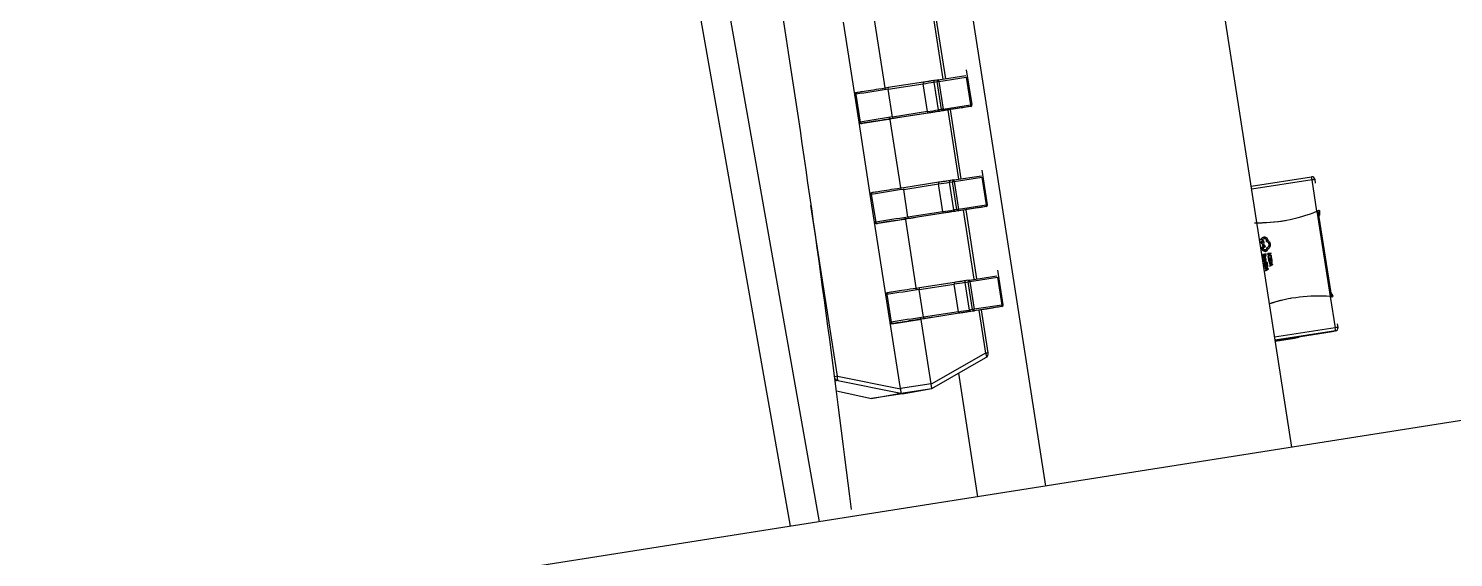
# Model space of a CAD drawing. Header units: millimetres. Extents: x -294 to 2792, y 5 to 1659.
# Drawn here: x 697.596 to 699.423, y 559.537 to 560.216 of the extents above; entities that cross this region are included whole.
import ezdxf

# ---------------------------------------------------------------- set-up
doc = ezdxf.new("R2010")
doc.units = ezdxf.units.MM
doc.layers.get('0').update_dxf_attribs({"lineweight": 18})

msp = doc.modelspace()

# ---------------------------------------------------------------- linework, layer by layer
at = {"color": 7, "linetype": 'Continuous', "lineweight": 25}
for p, q in [((698.2282, 561.5284), (698.5722, 559.5775)), ((698.2651, 561.5349), (698.6092, 559.5833)), ((699.2152, 559.6788), (698.9649, 561.2934)), ((698.649, 561.2444), (698.8994, 559.629)), ((698.6549, 560.1316), (698.6405, 560.2245)), ((698.6944, 560.1377), (698.68, 560.2306)), ((698.7542, 560.2402), (698.768, 560.1513)), ((698.7716, 560.1519), (698.7578, 560.2407)), ((698.7621, 560.1504), (698.7975, 560.1559)), ((698.7627, 560.1484), (698.798, 560.1539)), ((698.798, 560.1539), (698.8035, 560.1183)), ((698.8053, 560.1186), (698.7984, 560.1632)), ((698.6579, 560.1341), (698.6566, 560.1339)), ((698.6977, 560.1383), (698.7426, 560.1453)), ((698.7032, 560.1027), (698.6977, 560.1383)), ((698.7429, 560.1473), (698.698, 560.1404)), ((698.7481, 560.1097), (698.7426, 560.1453)), ((698.7563, 560.1474), (698.7605, 560.1481)), ((698.7563, 560.1474), (698.7618, 560.1118)), ((698.7621, 560.1504), (698.7579, 560.1497)), ((698.766, 560.1125), (698.7605, 560.1481)), ((698.7627, 560.1484), (698.7682, 560.1129)), ((698.6549, 560.1316), (698.6563, 560.1318)), ((698.6604, 560.096), (698.6549, 560.1316)), ((698.6563, 560.1318), (698.6618, 560.0963)), ((698.7682, 560.1129), (698.8035, 560.1183)), ((698.8036, 560.1163), (698.7683, 560.1109)), ((698.8036, 560.1163), (698.7994, 560.1156)), ((698.8036, 560.1163), (698.8036, 560.1163)), ((698.6618, 560.0963), (698.6604, 560.096)), ((698.6748, 560.0031), (698.6604, 560.096)), ((698.6627, 560.0944), (698.6983, 560.0999)), ((698.6983, 560.0999), (698.6997, 560.1001)), ((698.6997, 560.1001), (698.6983, 560.0999)), ((698.7143, 560.0093), (698.6999, 560.1021)), ((698.7481, 560.1097), (698.7032, 560.1027)), ((698.749, 560.1078), (698.7041, 560.1009)), ((698.7597, 560.1094), (698.7148, 560.1025)), ((698.766, 560.1125), (698.7618, 560.1118)), ((698.7683, 560.1109), (698.7641, 560.1102)), ((698.7741, 560.1117), (698.7879, 560.0228)), ((698.7915, 560.0234), (698.7777, 560.1123)), ((698.6627, 560.0944), (698.6641, 560.0946)), ((698.782, 560.0219), (698.8174, 560.0274)), ((698.7826, 560.02), (698.8179, 560.0255)), ((698.8179, 560.0255), (698.8234, 559.9899)), ((698.8252, 559.9902), (698.8183, 560.0347)), ((699.1633, 560.0138), (699.2406, 560.0258)), ((698.6779, 560.0057), (698.6765, 560.0054)), ((698.7177, 560.0098), (698.7625, 560.0168)), ((698.7232, 559.9743), (698.7177, 560.0098)), ((698.7628, 560.0189), (698.7179, 560.0119)), ((698.768, 559.9812), (698.7625, 560.0168)), ((698.7762, 560.019), (698.7804, 560.0196)), ((698.7762, 560.019), (698.7817, 559.9834)), ((698.782, 560.0219), (698.7778, 560.0212)), ((698.7859, 559.9841), (698.7804, 560.0196)), ((698.7826, 560.02), (698.7881, 559.9844)), ((699.2414, 560.0219), (699.1639, 560.0099)), ((699.2476, 559.9817), (699.2414, 560.0219)), ((699.2458, 560.018), (699.2452, 560.0225)), ((698.6328, 559.7701), (698.5988, 559.9891)), ((698.6748, 560.0031), (698.6762, 560.0034)), ((698.6804, 559.9676), (698.6748, 560.0031)), ((698.6762, 560.0034), (698.6818, 559.9678)), ((698.7881, 559.9844), (698.8234, 559.9899)), ((698.8235, 559.9879), (698.7882, 559.9824)), ((698.8235, 559.9879), (698.8193, 559.9872)), ((698.8235, 559.9879), (698.8235, 559.9879)), ((698.6826, 559.9659), (698.7182, 559.9714)), ((698.7182, 559.9714), (698.7196, 559.9716)), ((698.7196, 559.9716), (698.7182, 559.9714)), ((698.7343, 559.8808), (698.7199, 559.9737)), ((698.768, 559.9812), (698.7232, 559.9743)), ((698.7689, 559.9794), (698.7241, 559.9724)), ((698.7796, 559.981), (698.7348, 559.974)), ((698.7859, 559.9841), (698.7817, 559.9834)), ((698.7882, 559.9824), (698.784, 559.9817)), ((698.794, 559.9832), (698.8078, 559.8944)), ((698.8114, 559.8949), (698.7976, 559.9838)), ((699.207, 559.9701), (699.2071, 559.9701)), ((699.2475, 559.9817), (699.2645, 559.8723)), ((699.2488, 559.9823), (699.2494, 559.982)), ((699.2665, 559.8715), (699.2493, 559.9825)), ((699.2514, 559.9823), (699.2509, 559.9827)), ((698.6818, 559.9678), (698.6804, 559.9676)), ((698.6948, 559.8747), (698.6804, 559.9676)), ((698.6826, 559.9659), (698.684, 559.9661)), ((699.1765, 559.9469), (699.1765, 559.947)), ((699.1769, 559.9408), (699.1766, 559.943)), ((699.1769, 559.9351), (699.1768, 559.935)), ((699.1771, 559.9334), (699.1768, 559.935)), ((699.1769, 559.9351), (699.1772, 559.9334)), ((699.1772, 559.9334), (699.1771, 559.9334)), ((699.1775, 559.9391), (699.1772, 559.939)), ((699.1773, 559.939), (699.1772, 559.939)), ((699.1773, 559.939), (699.1776, 559.9391)), ((699.1802, 559.9354), (699.1775, 559.9391)), ((699.1776, 559.9391), (699.1775, 559.9391)), ((699.1776, 559.9391), (699.1803, 559.9354)), ((699.1779, 559.9421), (699.1779, 559.9421)), ((699.1787, 559.9351), (699.1787, 559.9353)), ((699.1789, 559.9338), (699.1787, 559.9351)), ((699.1817, 559.9365), (699.1791, 559.94)), ((699.1795, 559.9486), (699.1794, 559.9486)), ((699.1803, 559.9354), (699.1802, 559.9354)), ((699.1803, 559.9354), (699.1817, 559.9365)), ((699.1828, 559.9428), (699.183, 559.9444)), ((699.1831, 559.9444), (699.1829, 559.9429)), ((699.1832, 559.9347), (699.1832, 559.9349)), ((699.1833, 559.9349), (699.1832, 559.9349)), ((699.1833, 559.9347), (699.1832, 559.9347)), ((699.1833, 559.9349), (699.1833, 559.9347)), ((699.1849, 559.9441), (699.1848, 559.9447)), ((699.1863, 559.943), (699.1849, 559.9441)), ((699.1851, 559.9337), (699.185, 559.9337)), ((699.1782, 559.9183), (699.1781, 559.9183)), ((699.1782, 559.918), (699.1781, 559.9179)), ((699.1785, 559.9242), (699.1782, 559.9264)), ((699.1783, 559.9264), (699.1782, 559.9264)), ((699.1787, 559.9184), (699.1782, 559.9183)), ((699.1782, 559.9183), (699.1782, 559.918)), ((699.1823, 559.927), (699.1783, 559.9264)), ((699.1783, 559.9264), (699.1786, 559.9243)), ((699.179, 559.9243), (699.1785, 559.9242)), ((699.1786, 559.9243), (699.1785, 559.9242)), ((699.1786, 559.9243), (699.1791, 559.9243)), ((699.1786, 559.9181), (699.1787, 559.9184)), ((699.1791, 559.9176), (699.1786, 559.9181)), ((699.1801, 559.9262), (699.1787, 559.926)), ((699.1787, 559.9228), (699.1788, 559.9235)), ((699.1788, 559.9229), (699.1787, 559.9228)), ((699.1793, 559.922), (699.1787, 559.9228)), ((699.1789, 559.931), (699.1788, 559.931)), ((699.1788, 559.926), (699.1802, 559.9262)), ((699.1791, 559.9243), (699.1788, 559.926)), ((699.1788, 559.9235), (699.1794, 559.9239)), ((699.1789, 559.9236), (699.1788, 559.9229)), ((699.1789, 559.9236), (699.1788, 559.9235)), ((699.1788, 559.9229), (699.1794, 559.9221)), ((699.1795, 559.9239), (699.1789, 559.9236)), ((699.179, 559.9215), (699.1789, 559.922)), ((699.179, 559.922), (699.1789, 559.922)), ((699.1791, 559.9243), (699.179, 559.9243)), ((699.179, 559.922), (699.1791, 559.9215)), ((699.1794, 559.922), (699.179, 559.922)), ((699.1808, 559.9217), (699.179, 559.9215)), ((699.1791, 559.9215), (699.179, 559.9215)), ((699.1791, 559.9215), (699.1809, 559.9218)), ((699.1791, 559.92), (699.1792, 559.9208)), ((699.1795, 559.9192), (699.1791, 559.92)), ((699.1792, 559.92), (699.1791, 559.92)), ((699.1797, 559.9175), (699.1791, 559.9176)), ((699.1792, 559.9228), (699.1793, 559.9232)), ((699.1795, 559.9223), (699.1792, 559.9228)), ((699.1793, 559.9208), (699.1792, 559.92)), ((699.1792, 559.9208), (699.1793, 559.9208)), ((699.1792, 559.92), (699.1796, 559.9192)), ((699.1827, 559.9163), (699.1792, 559.9171)), ((699.1793, 559.9171), (699.1792, 559.9171)), ((699.1798, 559.9209), (699.1793, 559.9208)), ((699.1793, 559.9171), (699.1828, 559.9163)), ((699.1801, 559.9222), (699.1795, 559.9223)), ((699.1802, 559.919), (699.1795, 559.9192)), ((699.1796, 559.9192), (699.1795, 559.9192)), ((699.1796, 559.92), (699.1798, 559.9209)), ((699.1796, 559.9192), (699.1802, 559.919)), ((699.1796, 559.9174), (699.1823, 559.919)), ((699.1824, 559.919), (699.1797, 559.9175)), ((699.1799, 559.9233), (699.1801, 559.9228)), ((699.1803, 559.9131), (699.1799, 559.9153)), ((699.18, 559.9153), (699.1799, 559.9153)), ((699.18, 559.9233), (699.1802, 559.9229)), ((699.184, 559.9159), (699.18, 559.9153)), ((699.18, 559.9153), (699.1803, 559.9131)), ((699.1803, 559.9247), (699.1801, 559.9262)), ((699.1802, 559.9262), (699.1801, 559.9262)), ((699.1801, 559.9228), (699.1803, 559.9222)), ((699.1804, 559.9222), (699.1801, 559.9222)), ((699.1802, 559.9262), (699.1804, 559.9247)), ((699.1802, 559.9229), (699.1804, 559.9222)), ((699.1802, 559.919), (699.1807, 559.9192)), ((699.1802, 559.919), (699.1802, 559.919)), ((699.1802, 559.9173), (699.1804, 559.9174)), ((699.1802, 559.9173), (699.1804, 559.9172)), ((699.1808, 559.9248), (699.1803, 559.9247)), ((699.1804, 559.9247), (699.1803, 559.9247)), ((699.1803, 559.9196), (699.1805, 559.9202)), ((699.1804, 559.9197), (699.1803, 559.9196)), ((699.1807, 559.9132), (699.1803, 559.9131)), ((699.1803, 559.9131), (699.1808, 559.9132)), ((699.1804, 559.9247), (699.1809, 559.9248)), ((699.1805, 559.9202), (699.1804, 559.9197)), ((699.1804, 559.9174), (699.1825, 559.9185)), ((699.1827, 559.9168), (699.1804, 559.9172)), ((699.1818, 559.9264), (699.1805, 559.9262)), ((699.1808, 559.9223), (699.1805, 559.9231)), ((699.1805, 559.9202), (699.1807, 559.9209)), ((699.1808, 559.9209), (699.1805, 559.9202)), ((699.1805, 559.9148), (699.1819, 559.9151)), ((699.1818, 559.915), (699.1805, 559.9148)), ((699.1808, 559.9132), (699.1805, 559.9148)), ((699.1806, 559.9263), (699.1819, 559.9265)), ((699.1809, 559.9248), (699.1806, 559.9263)), ((699.1807, 559.9192), (699.1806, 559.9192)), ((699.1807, 559.9209), (699.1812, 559.9211)), ((699.1807, 559.9192), (699.181, 559.9199)), ((699.1808, 559.9132), (699.1807, 559.9132)), ((699.1809, 559.9248), (699.1808, 559.9248)), ((699.1813, 559.9229), (699.1808, 559.9238)), ((699.1809, 559.9218), (699.1808, 559.9217)), ((699.1813, 559.9211), (699.1808, 559.9209)), ((699.1814, 559.9239), (699.1809, 559.9238)), ((699.1809, 559.9238), (699.1814, 559.9229)), ((699.181, 559.9199), (699.1811, 559.9204)), ((699.1811, 559.9204), (699.181, 559.9204)), ((699.1819, 559.9209), (699.1813, 559.9211)), ((699.1814, 559.9206), (699.1813, 559.9206)), ((699.1818, 559.923), (699.1814, 559.9239)), ((699.1818, 559.9201), (699.1816, 559.9205)), ((699.1817, 559.9303), (699.1818, 559.9303)), ((699.1817, 559.9205), (699.1818, 559.9201)), ((699.1817, 559.9193), (699.1818, 559.9201)), ((699.1822, 559.9194), (699.1817, 559.9193)), ((699.1818, 559.9193), (699.1817, 559.9193)), ((699.1819, 559.9265), (699.1818, 559.9264)), ((699.1821, 559.9249), (699.1818, 559.9264)), ((699.1818, 559.9201), (699.1818, 559.9193)), ((699.1818, 559.9201), (699.1818, 559.9201)), ((699.1818, 559.9193), (699.1822, 559.9194)), ((699.1819, 559.9151), (699.1818, 559.915)), ((699.182, 559.9136), (699.1818, 559.915)), ((699.1819, 559.9265), (699.1822, 559.9249)), ((699.1823, 559.9201), (699.1819, 559.9209)), ((699.1819, 559.9151), (699.1821, 559.9136)), ((699.1825, 559.9137), (699.182, 559.9136)), ((699.1821, 559.9136), (699.182, 559.9136)), ((699.1825, 559.925), (699.1821, 559.9249)), ((699.1822, 559.9249), (699.1821, 559.9249)), ((699.1821, 559.9136), (699.1826, 559.9137)), ((699.1822, 559.9249), (699.1826, 559.925)), ((699.1822, 559.9194), (699.1823, 559.9201)), ((699.1822, 559.9194), (699.1822, 559.9194)), ((699.1826, 559.925), (699.1823, 559.927)), ((699.1824, 559.919), (699.1823, 559.919)), ((699.1836, 559.9153), (699.1823, 559.9151)), ((699.1825, 559.9185), (699.1824, 559.919)), ((699.1824, 559.9151), (699.1836, 559.9153)), ((699.1826, 559.9137), (699.1824, 559.9151)), ((699.1826, 559.925), (699.1825, 559.925)), ((699.1826, 559.9137), (699.1825, 559.9137)), ((699.1828, 559.9163), (699.1827, 559.9168)), ((699.1828, 559.9163), (699.1827, 559.9163)), ((699.1838, 559.9138), (699.1836, 559.9153)), ((699.1836, 559.9153), (699.1839, 559.9138)), ((699.1836, 559.9153), (699.1836, 559.9153)), ((699.1843, 559.9138), (699.1838, 559.9138)), ((699.1839, 559.9138), (699.1838, 559.9138)), ((699.1839, 559.9138), (699.1843, 559.9138)), ((699.1843, 559.9138), (699.184, 559.9159)), ((699.1843, 559.9138), (699.1843, 559.9138)), ((699.1849, 559.9253), (699.1846, 559.9274)), ((699.1847, 559.9274), (699.1846, 559.9274)), ((699.1887, 559.928), (699.1847, 559.9274)), ((699.1847, 559.9274), (699.185, 559.9253)), ((699.1854, 559.9253), (699.1849, 559.9253)), ((699.185, 559.9253), (699.1849, 559.9253)), ((699.185, 559.9253), (699.1854, 559.9254)), ((699.1887, 559.9275), (699.1851, 559.9269)), ((699.1851, 559.9232), (699.1855, 559.9247)), ((699.1856, 559.9221), (699.1851, 559.9232)), ((699.1852, 559.9232), (699.1851, 559.9232)), ((699.1852, 559.927), (699.1888, 559.9275)), ((699.1854, 559.9254), (699.1852, 559.927)), ((699.1856, 559.9247), (699.1852, 559.9232)), ((699.1852, 559.9232), (699.1856, 559.9221)), ((699.1854, 559.9254), (699.1854, 559.9253)), ((699.1855, 559.9247), (699.1869, 559.9254)), ((699.1858, 559.9191), (699.1855, 559.9213)), ((699.1856, 559.9213), (699.1855, 559.9213)), ((699.1869, 559.9254), (699.1856, 559.9247)), ((699.1861, 559.9222), (699.1856, 559.9221)), ((699.1856, 559.9221), (699.1861, 559.9222)), ((699.1856, 559.9221), (699.1856, 559.9221)), ((699.1896, 559.9219), (699.1856, 559.9213)), ((699.1856, 559.9213), (699.1859, 559.9191)), ((699.1857, 559.9232), (699.186, 559.9243)), ((699.1861, 559.9222), (699.1857, 559.9232)), ((699.1863, 559.9192), (699.1858, 559.9191)), ((699.1859, 559.9191), (699.1858, 559.9191)), ((699.1859, 559.9191), (699.1864, 559.9192)), ((699.186, 559.9243), (699.1871, 559.9249)), ((699.1861, 559.9173), (699.186, 559.9184)), ((699.1861, 559.9184), (699.186, 559.9184)), ((699.1861, 559.9222), (699.1861, 559.9222)), ((699.1874, 559.9211), (699.1861, 559.9208)), ((699.1861, 559.9209), (699.1875, 559.9211)), ((699.1864, 559.9192), (699.1861, 559.9209)), ((699.1901, 559.919), (699.1861, 559.9184)), ((699.1861, 559.9184), (699.1862, 559.9173)), ((699.1862, 559.9173), (699.1861, 559.9173)), ((699.1864, 559.9192), (699.1863, 559.9192)), ((699.1865, 559.9179), (699.1896, 559.9184)), ((699.1866, 559.9143), (699.1865, 559.9149)), ((699.1866, 559.9149), (699.1865, 559.9149)), ((699.1866, 559.9179), (699.1897, 559.9184)), ((699.1867, 559.9174), (699.1866, 559.9179)), ((699.1866, 559.9149), (699.1867, 559.9143)), ((699.1908, 559.914), (699.1866, 559.9149)), ((699.1878, 559.9141), (699.1866, 559.9143)), ((699.1867, 559.9143), (699.1866, 559.9143)), ((699.1873, 559.9162), (699.1867, 559.9174)), ((699.1867, 559.9143), (699.1878, 559.9141)), ((699.1869, 559.9158), (699.187, 559.9158)), ((699.1882, 559.9246), (699.187, 559.9249)), ((699.1871, 559.9249), (699.1883, 559.9247)), ((699.1872, 559.9113), (699.1909, 559.9134)), ((699.1885, 559.916), (699.1873, 559.9162)), ((699.1876, 559.9196), (699.1874, 559.9211)), ((699.1875, 559.9211), (699.1874, 559.9211)), ((699.1875, 559.9211), (699.1877, 559.9196)), ((699.1881, 559.9197), (699.1876, 559.9196)), ((699.1877, 559.9196), (699.1876, 559.9196)), ((699.1877, 559.9196), (699.1882, 559.9197)), ((699.188, 559.9124), (699.1878, 559.9141)), ((699.1878, 559.9141), (699.1881, 559.9124)), ((699.1878, 559.9141), (699.1878, 559.9141)), ((699.1891, 559.9213), (699.1879, 559.9211)), ((699.188, 559.9211), (699.1892, 559.9213)), ((699.1882, 559.9197), (699.188, 559.9211)), ((699.1882, 559.9197), (699.1881, 559.9197)), ((699.1889, 559.9236), (699.1882, 559.9246)), ((699.1883, 559.9247), (699.1889, 559.9236)), ((699.1901, 559.9137), (699.1883, 559.914)), ((699.1883, 559.914), (699.1885, 559.9127)), ((699.1883, 559.914), (699.19, 559.9137)), ((699.1895, 559.9166), (699.1884, 559.916)), ((699.1896, 559.9166), (699.1885, 559.916)), ((699.1886, 559.9154), (699.1885, 559.9154)), ((699.1885, 559.9127), (699.1901, 559.9135)), ((699.19, 559.9135), (699.1885, 559.9127)), ((699.1888, 559.9275), (699.1887, 559.928)), ((699.1888, 559.9275), (699.1887, 559.9275)), ((699.1888, 559.9226), (699.1889, 559.9236)), ((699.1893, 559.9227), (699.1888, 559.9226)), ((699.1889, 559.9226), (699.1888, 559.9226)), ((699.1889, 559.9236), (699.1889, 559.9226)), ((699.1889, 559.9226), (699.1894, 559.9227)), ((699.1894, 559.9198), (699.1891, 559.9213)), ((699.1892, 559.9213), (699.1891, 559.9213)), ((699.1892, 559.9213), (699.1895, 559.9198)), ((699.1894, 559.9227), (699.1893, 559.9227)), ((699.1894, 559.9227), (699.1894, 559.9237)), ((699.1899, 559.9198), (699.1894, 559.9198)), ((699.1895, 559.9198), (699.1894, 559.9198)), ((699.1895, 559.9198), (699.1899, 559.9199)), ((699.1897, 559.9178), (699.1895, 559.9166)), ((699.1899, 559.9199), (699.1896, 559.9219)), ((699.1896, 559.9184), (699.1897, 559.9178)), ((699.1897, 559.9184), (699.1896, 559.9184)), ((699.1898, 559.9178), (699.1896, 559.9166)), ((699.1897, 559.9184), (699.1898, 559.9178)), ((699.1898, 559.9178), (699.1897, 559.9178)), ((699.1899, 559.9199), (699.1899, 559.9198)), ((699.19, 559.9163), (699.1899, 559.9162)), ((699.19, 559.9163), (699.1902, 559.9179)), ((699.19, 559.9137), (699.1903, 559.9136)), ((699.19, 559.9137), (699.1901, 559.9137)), ((699.1903, 559.9136), (699.19, 559.9135)), ((699.19, 559.9135), (699.1901, 559.9135)), ((699.1902, 559.9179), (699.1901, 559.919)), ((699.1904, 559.9136), (699.1901, 559.9137)), ((699.1901, 559.9135), (699.1904, 559.9136)), ((699.1904, 559.9136), (699.1903, 559.9136)), ((699.1909, 559.9134), (699.1908, 559.914)), ((698.802, 559.8935), (698.8373, 559.8989)), ((698.8025, 559.8915), (698.8378, 559.897)), ((698.8378, 559.897), (698.8434, 559.8614)), ((698.8451, 559.8617), (698.8382, 559.9063)), ((699.1803, 559.9131), (699.1803, 559.9131)), ((699.1805, 559.9112), (699.1804, 559.9124)), ((699.1805, 559.9124), (699.1804, 559.9124)), ((699.1845, 559.913), (699.1805, 559.9124)), ((699.1805, 559.9124), (699.1806, 559.9113)), ((699.1806, 559.9113), (699.1805, 559.9112)), ((699.1809, 559.9119), (699.184, 559.9124)), ((699.181, 559.9083), (699.1809, 559.9089)), ((699.181, 559.9089), (699.1809, 559.9089)), ((699.181, 559.9119), (699.1841, 559.9124)), ((699.1811, 559.9113), (699.181, 559.9119)), ((699.181, 559.9089), (699.1811, 559.9083)), ((699.1853, 559.908), (699.181, 559.9089)), ((699.1822, 559.9081), (699.181, 559.9083)), ((699.1811, 559.9083), (699.181, 559.9083)), ((699.1817, 559.9102), (699.1811, 559.9113)), ((699.1811, 559.9083), (699.1823, 559.9081)), ((699.1814, 559.9098), (699.1814, 559.9098)), ((699.1814, 559.9058), (699.1824, 559.9064)), ((699.1815, 559.9052), (699.1814, 559.9058)), ((699.1815, 559.9058), (699.1814, 559.9058)), ((699.1825, 559.9064), (699.1815, 559.9058)), ((699.1815, 559.9058), (699.1816, 559.9053)), ((699.1816, 559.9053), (699.1815, 559.9052)), ((699.1816, 559.9053), (699.1853, 559.9074)), ((699.1829, 559.91), (699.1817, 559.9102)), ((699.1824, 559.9064), (699.1822, 559.9081)), ((699.1823, 559.9081), (699.1822, 559.9081)), ((699.1823, 559.9081), (699.1825, 559.9064)), ((699.1825, 559.9064), (699.1824, 559.9064)), ((699.1845, 559.9076), (699.1827, 559.908)), ((699.1827, 559.908), (699.1829, 559.9066)), ((699.1827, 559.908), (699.1844, 559.9076)), ((699.1839, 559.9106), (699.1828, 559.9099)), ((699.184, 559.9106), (699.1829, 559.91)), ((699.183, 559.9094), (699.1829, 559.9094)), ((699.1829, 559.9066), (699.1845, 559.9075)), ((699.1844, 559.9075), (699.1829, 559.9067)), ((699.1841, 559.9118), (699.1839, 559.9106)), ((699.184, 559.9124), (699.1841, 559.9118)), ((699.1841, 559.9124), (699.184, 559.9124)), ((699.1842, 559.9118), (699.184, 559.9106)), ((699.1841, 559.9124), (699.1842, 559.9118)), ((699.1842, 559.9118), (699.1841, 559.9118)), ((699.1844, 559.9102), (699.1843, 559.9102)), ((699.1844, 559.9102), (699.1847, 559.9118)), ((699.1844, 559.9076), (699.1847, 559.9076)), ((699.1844, 559.9076), (699.1845, 559.9076)), ((699.1847, 559.9076), (699.1844, 559.9075)), ((699.1844, 559.9075), (699.1845, 559.9075)), ((699.1847, 559.9118), (699.1845, 559.913)), ((699.1845, 559.9075), (699.1848, 559.9076)), ((699.1848, 559.9076), (699.1845, 559.9076)), ((699.1848, 559.9076), (699.1847, 559.9076)), ((699.1853, 559.9074), (699.1853, 559.908)), ((699.187, 559.9118), (699.188, 559.9124)), ((699.1871, 559.9119), (699.187, 559.9118)), ((699.1871, 559.9113), (699.187, 559.9118)), ((699.1881, 559.9124), (699.1871, 559.9119)), ((699.1871, 559.9119), (699.1872, 559.9113)), ((699.1872, 559.9113), (699.1871, 559.9113)), ((699.1881, 559.9124), (699.188, 559.9124)), ((698.6978, 559.8772), (698.6964, 559.8769)), ((698.7376, 559.8814), (698.7824, 559.8884)), ((698.7431, 559.8458), (698.7376, 559.8814)), ((698.7827, 559.8904), (698.7379, 559.8835)), ((698.7879, 559.8528), (698.7824, 559.8884)), ((698.7961, 559.8905), (698.8003, 559.8912)), ((698.7961, 559.8905), (698.8016, 559.8549)), ((698.802, 559.8935), (698.7978, 559.8928)), ((698.8058, 559.8556), (698.8003, 559.8912)), ((698.8025, 559.8915), (698.808, 559.8559)), ((699.2683, 559.8729), (699.2655, 559.8778)), ((698.6948, 559.8747), (698.6962, 559.8749)), ((698.7003, 559.8391), (698.6948, 559.8747)), ((698.6962, 559.8749), (698.7017, 559.8393)), ((698.8434, 559.8614), (698.808, 559.8559)), ((698.8434, 559.8594), (698.8081, 559.8539)), ((698.8434, 559.8594), (698.8392, 559.8587)), ((698.8434, 559.8594), (698.8434, 559.8594)), ((699.2142, 559.8699), (699.2142, 559.8699)), ((699.2646, 559.8723), (699.2708, 559.8322)), ((699.268, 559.8724), (699.2683, 559.8729)), ((698.7026, 559.8374), (698.7381, 559.8429)), ((698.7381, 559.8429), (698.7395, 559.8432)), ((698.7395, 559.8432), (698.7381, 559.8429)), ((698.753, 559.7602), (698.7398, 559.8452)), ((698.7879, 559.8528), (698.7431, 559.8458)), ((698.7888, 559.8509), (698.744, 559.8439)), ((698.7995, 559.8525), (698.7547, 559.8455)), ((698.8058, 559.8556), (698.8016, 559.8549)), ((698.8081, 559.8539), (698.8039, 559.8532)), ((698.814, 559.8548), (698.8225, 559.7995)), ((698.8261, 559.8), (698.8176, 559.8553)), ((698.7017, 559.8393), (698.7003, 559.8391)), ((698.7135, 559.7541), (698.7003, 559.8391)), ((698.7026, 559.8374), (698.704, 559.8377)), ((699.2708, 559.8322), (699.1933, 559.8202)), ((699.2712, 559.8282), (699.1939, 559.8162)), ((699.194, 559.8161), (699.2672, 559.8275)), ((699.2672, 559.8275), (699.2712, 559.8282)), ((699.2746, 559.8327), (699.2739, 559.8372)), ((699.2228, 559.8196), (699.1941, 559.8152)), ((699.1941, 559.8151), (699.2188, 559.8189)), ((699.2188, 559.8189), (699.2228, 559.8196)), ((699.9056, 559.7876), (697.5956, 559.4236)), ((698.8225, 559.7995), (698.753, 559.7599)), ((698.7537, 559.7543), (698.8232, 559.7939)), ((698.8232, 559.7939), (698.8232, 559.7939)), ((698.6328, 559.7701), (698.7135, 559.7537)), ((698.8127, 559.6154), (698.7882, 559.7739)), ((698.6334, 559.7645), (698.6299, 559.7639)), ((698.6316, 559.7511), (698.6765, 559.7415)), ((698.6333, 559.7645), (698.6334, 559.7645)), ((698.6334, 559.7645), (698.7141, 559.7481)), ((698.753, 559.7602), (698.7135, 559.7541)), ((698.7135, 559.7537), (698.7135, 559.7541)), ((698.7135, 559.7537), (698.7141, 559.7481)), ((698.7141, 559.7481), (698.7536, 559.7543)), ((698.716, 559.7476), (698.7536, 559.7543)), ((698.753, 559.7599), (698.753, 559.7602)), ((698.7537, 559.7543), (698.753, 559.7599)), ((698.7536, 559.7543), (698.7537, 559.7543)), ((698.6765, 559.7415), (698.7141, 559.7481)), ((698.716, 559.7476), (698.6765, 559.7415)), ((698.6765, 559.7415), (698.6765, 559.7415)), ((698.7141, 559.7481), (698.7141, 559.7481))]:
    msp.add_line(p, q, dxfattribs=at)
msp.add_lwpolyline([(698.8225, 559.7995), (698.823, 559.7985), (698.8233, 559.7976), (698.8236, 559.7967), (698.8237, 559.7959), (698.8238, 559.7952), (698.8237, 559.7946), (698.8235, 559.7942), (698.8232, 559.7939)], dxfattribs=at)
for centre, radius, start, end in [((679.5521, 557.2775), 19.2391, 6.93103, 10.15515), ((698.6569, 560.1319), 0.002, 98.8392, 188.8423), ((700.438, 548.8669), 11.405, 98.77686, 98.98746), ((698.6583, 560.1321), 0.002, 98.8392, 188.8423), ((698.6997, 560.1391), 0.00216, 143.177, 200.9891), ((698.7446, 560.1461), 0.00216, 143.177, 200.9891), ((698.0451, 564.6557), 4.564, 278.7904, 278.9645), ((698.7582, 560.1477), 0.00199, 98.9937, 189.0006), ((698.7625, 560.1484), 0.00201, 160.615, 188.8251), ((698.7939, 559.9371), 0.2136, 98.8087, 99.0079), ((698.7624, 560.1484), 0.00199, 98.8937, 160.6899), ((698.7616, 560.1488), 0.00109, 35.2782, 162.4332), ((699.047, 558.3128), 1.8575, 98.8064, 98.8518), ((698.7603, 560.1492), 0.0022, 5.5862, 33.6337), ((698.7473, 560.1461), 0.0156, 8.7096, 12.2075), ((698.8694, 559.6963), 0.4271, 98.6367, 98.8745), ((698.7991, 560.1172), 0.00461, 349.7291, 14.9511), ((698.8033, 560.1183), 0.002, 279.0158, 8.8422), ((698.6624, 560.0963), 0.002, 188.7868, 278.7837), ((700.4435, 548.8313), 11.405, 98.77686, 98.98746), ((698.6638, 560.0966), 0.002, 188.7868, 278.7837), ((698.7054, 560.1026), 0.00217, 176.7154, 234.3202), ((698.0506, 564.6201), 4.564, 278.7904, 278.9645), ((698.7503, 560.1096), 0.00217, 176.7154, 234.3202), ((698.7638, 560.1121), 0.00199, 188.6298, 278.6206), ((698.7994, 559.9016), 0.2136, 98.8087, 99.0079), ((698.768, 560.1128), 0.00201, 188.804, 217.0111), ((698.7673, 560.1123), 0.00109, 215.2782, 342.4332), ((698.768, 560.1128), 0.00199, 216.9349, 278.7205), ((699.0526, 558.2772), 1.8575, 98.8064, 98.8518), ((698.7528, 560.1105), 0.0156, 5.4233, 8.9177), ((698.7661, 560.1115), 0.00222, 344.1158, 11.9849), ((699.2412, 560.0219), 0.004, 8.8142, 98.8142), ((699.2187, 560.0194), 0.0228, 6.3043, 16.3671), ((698.6768, 560.0034), 0.002, 98.8392, 188.8423), ((700.4579, 548.7384), 11.405, 98.77686, 98.98746), ((698.6782, 560.0037), 0.002, 98.8392, 188.8423), ((698.7197, 560.0106), 0.00216, 143.177, 200.9891), ((698.7645, 560.0176), 0.00216, 143.177, 200.9891), ((698.065, 564.5272), 4.564, 278.7904, 278.9645), ((698.7782, 560.0193), 0.00199, 98.9937, 189.0006), ((698.7824, 560.0199), 0.00201, 160.615, 188.8251), ((698.8138, 559.8087), 0.2136, 98.8087, 99.0079), ((698.7824, 560.02), 0.00199, 98.8937, 160.6899), ((698.7815, 560.0203), 0.00109, 35.2782, 162.4332), ((699.067, 558.1843), 1.8575, 98.8064, 98.8518), ((698.7802, 560.0207), 0.0022, 5.5862, 33.6337), ((698.7672, 560.0176), 0.0156, 8.7096, 12.2075), ((699.3957, 559.033), 1.0009, 98.6501, 98.869), ((698.8893, 559.5679), 0.4271, 98.6367, 98.8745), ((698.819, 559.9887), 0.00461, 349.7291, 14.9511), ((698.8232, 559.9898), 0.002, 279.0158, 8.8422), ((700.4634, 548.7028), 11.405, 98.77686, 98.98746), ((698.7253, 559.9741), 0.00217, 176.7154, 234.3202), ((698.0705, 564.4917), 4.564, 278.7904, 278.9645), ((698.7702, 559.9811), 0.00217, 176.7154, 234.3202), ((698.7837, 559.9837), 0.00199, 188.6298, 278.6206), ((698.8193, 559.7731), 0.2136, 98.8087, 99.0079), ((698.7879, 559.9844), 0.00201, 188.804, 217.0111), ((698.7872, 559.9838), 0.00109, 215.2782, 342.4332), ((698.7879, 559.9844), 0.00199, 216.9349, 278.7205), ((699.0725, 558.1488), 1.8575, 98.8064, 98.8518), ((698.7727, 559.982), 0.0156, 5.4233, 8.9177), ((698.786, 559.983), 0.00222, 344.1158, 11.9849), ((699.1724, 560.1667), 0.1996, 268.6328, 292.1217), ((699.1723, 560.1666), 0.1996, 268.6586, 279.9999), ((698.6823, 559.9679), 0.002, 188.7868, 278.7837), ((698.6837, 559.9681), 0.002, 188.7868, 278.7837), ((699.1767, 559.9419), 0.00113, 281.382, 8.909), ((698.6967, 559.875), 0.002, 98.8392, 188.8423), ((698.6981, 559.8752), 0.002, 98.8392, 188.8423), ((700.4778, 548.6099), 11.405, 98.77686, 98.98746), ((698.7396, 559.8822), 0.00216, 143.177, 200.9891), ((698.7844, 559.8891), 0.00216, 143.177, 200.9891), ((698.0849, 564.3988), 4.564, 278.7904, 278.9645), ((698.7981, 559.8908), 0.00199, 98.9937, 189.0006), ((698.8023, 559.8915), 0.00201, 160.615, 188.8251), ((698.8338, 559.6802), 0.2136, 98.8087, 99.0079), ((698.8023, 559.8915), 0.00199, 98.8937, 160.6899), ((698.8014, 559.8918), 0.00109, 35.2782, 162.4332), ((699.0869, 558.0559), 1.8575, 98.8064, 98.8518), ((698.8001, 559.8922), 0.0022, 5.5862, 33.6337), ((698.7871, 559.8892), 0.0156, 8.7096, 12.2075), ((698.9093, 559.4394), 0.4271, 98.6367, 98.8745), ((698.8389, 559.8602), 0.00461, 349.7291, 14.9511), ((698.8431, 559.8614), 0.002, 279.0158, 8.8422), ((699.2489, 559.6733), 0.1996, 85.5021, 108.1639), ((699.2488, 559.6733), 0.1996, 100, 108.1385), ((700.4833, 548.5744), 11.405, 98.77686, 98.98746), ((698.7453, 559.8457), 0.00217, 176.7154, 234.3202), ((698.0905, 564.3632), 4.564, 278.7904, 278.9645), ((698.7901, 559.8527), 0.00217, 176.7154, 234.3202), ((698.8036, 559.8552), 0.00199, 188.6298, 278.6206), ((698.8393, 559.6446), 0.2136, 98.8087, 99.0079), ((698.8078, 559.8559), 0.00201, 188.804, 217.0111), ((698.8071, 559.8553), 0.00109, 215.2782, 342.4332), ((698.8078, 559.8559), 0.00199, 216.9349, 278.7205), ((699.0924, 558.0203), 1.8575, 98.8064, 98.8518), ((698.7926, 559.8535), 0.0156, 5.4233, 8.9177), ((698.806, 559.8545), 0.00222, 344.1158, 11.9849), ((698.7023, 559.8394), 0.002, 188.7868, 278.7837), ((698.7036, 559.8396), 0.002, 188.7868, 278.7837), ((699.4251, 558.8432), 1.0009, 98.6501, 98.869), ((699.2483, 559.8277), 0.023, 1.2902, 11.3042), ((699.2706, 559.8321), 0.004, 278.8141, 8.8141), ((699.2222, 559.8236), 0.004, 278.8141, 318.8135), ((699.2194, 559.82), 0.00342, 354.0123, 9.8461), ((698.9441, 559.0203), 0.7886, 98.6026, 98.8676), ((698.8202, 559.7991), 0.00599, 300.2912, 8.8293), ((698.9945, 557.4384), 2.3595, 98.8174, 98.9062), ((698.6346, 559.7703), 0.00599, 210.2235, 257.3416), ((698.6387, 559.7678), 0.00638, 159.5195, 211.5497)]:
    msp.add_arc(centre, radius, start, end, dxfattribs=at)
for points, knots in [([(698.698, 560.1404), (698.6926, 560.1395), (698.6817, 560.1378), (698.6692, 560.1359), (698.6602, 560.1345), (698.6587, 560.1342), (698.658, 560.1341)], [0, 0, 0, 0, 0.01016333, 0.02026504, 0.03042562, 0.04052393, 0.04052393, 0.04052393, 0.04052393]), ([(698.7579, 560.1497), (698.7575, 560.1496), (698.7567, 560.1495), (698.7533, 560.149), (698.7487, 560.1483), (698.7448, 560.1476), (698.7429, 560.1473)], [0, 0, 0, 0, 0.00383497, 0.00762694, 0.01146044, 0.01525008, 0.01525008, 0.01525008, 0.01525008]), ([(698.7994, 560.1156), (698.7984, 560.1155), (698.7963, 560.1151), (698.7872, 560.1137), (698.775, 560.1118), (698.7648, 560.1102), (698.7597, 560.1094)], [0, 0, 0, 0, 0.01008285, 0.02010505, 0.03018555, 0.04020475, 0.04020475, 0.04020475, 0.04020475]), ([(698.7041, 560.1009), (698.6987, 560.1), (698.6879, 560.0983), (698.6753, 560.0964), (698.6663, 560.095), (698.6648, 560.0947), (698.6641, 560.0946)], [0, 0, 0, 0, 0.0100983, 0.02025889, 0.0303606, 0.04052393, 0.04052393, 0.04052393, 0.04052393]), ([(698.7148, 560.1025), (698.7128, 560.1022), (698.7086, 560.1015), (698.7039, 560.1008), (698.7005, 560.1002), (698.6999, 560.1002), (698.6997, 560.1001)], [0, 0, 0, 0, 0.00386572, 0.00768777, 0.01155173, 0.01537115, 0.01537115, 0.01537115, 0.01537115]), ([(698.7641, 560.1102), (698.7637, 560.1101), (698.7628, 560.11), (698.7594, 560.1094), (698.7548, 560.1087), (698.751, 560.1081), (698.749, 560.1078)], [0, 0, 0, 0, 0.00378964, 0.00762313, 0.01141511, 0.01525008, 0.01525008, 0.01525008, 0.01525008]), ([(698.7179, 560.0119), (698.7125, 560.0111), (698.7016, 560.0094), (698.6891, 560.0074), (698.6801, 560.006), (698.6786, 560.0058), (698.6779, 560.0057)], [0, 0, 0, 0, 0.01016333, 0.02026504, 0.03042562, 0.04052393, 0.04052393, 0.04052393, 0.04052393]), ([(698.7778, 560.0212), (698.7775, 560.0212), (698.7767, 560.021), (698.7732, 560.0205), (698.7686, 560.0198), (698.7647, 560.0192), (698.7628, 560.0189)], [0, 0, 0, 0, 0.00383497, 0.00762694, 0.01146044, 0.01525008, 0.01525008, 0.01525008, 0.01525008]), ([(698.8193, 559.9872), (698.8183, 559.987), (698.8162, 559.9867), (698.8071, 559.9853), (698.795, 559.9834), (698.7847, 559.9818), (698.7796, 559.981)], [0, 0, 0, 0, 0.01008285, 0.02010505, 0.03018555, 0.04020475, 0.04020475, 0.04020475, 0.04020475]), ([(698.7241, 559.9724), (698.7187, 559.9715), (698.7078, 559.9699), (698.6953, 559.9679), (698.6862, 559.9665), (698.6848, 559.9663), (698.684, 559.9661)], [0, 0, 0, 0, 0.0100983, 0.02025889, 0.0303606, 0.04052393, 0.04052393, 0.04052393, 0.04052393]), ([(698.7348, 559.974), (698.7327, 559.9737), (698.7286, 559.973), (698.7238, 559.9723), (698.7204, 559.9718), (698.7199, 559.9717), (698.7196, 559.9716)], [0, 0, 0, 0, 0.00386572, 0.00768777, 0.01155173, 0.01537115, 0.01537115, 0.01537115, 0.01537115]), ([(698.784, 559.9817), (698.7836, 559.9816), (698.7828, 559.9815), (698.7794, 559.981), (698.7748, 559.9803), (698.7709, 559.9797), (698.7689, 559.9794)], [0, 0, 0, 0, 0.00378964, 0.00762313, 0.01141511, 0.01525008, 0.01525008, 0.01525008, 0.01525008]), ([(699.2502, 559.9828), (699.2499, 559.9827), (699.2492, 559.9824), (699.2483, 559.982), (699.2477, 559.9818), (699.2476, 559.9817)], [0, 0, 0, 0, 0.001245259, 0.002492796, 0.002831263, 0.002831263, 0.002831263, 0.002831263]), ([(699.2502, 559.9767), (699.2502, 559.9767), (699.2511, 559.975), (699.2513, 559.9787), (699.2514, 559.9823)], [0, 0, 0, 0, 0.000035959, 0.009222127, 0.009222127, 0.009222127, 0.009222127]), ([(699.1754, 559.9445), (699.1755, 559.9449), (699.1757, 559.9458), (699.1762, 559.9466), (699.1765, 559.9469)], [0, 0, 0, 0, 0.001377371, 0.002753451, 0.002753451, 0.002753451, 0.002753451]), ([(699.1765, 559.947), (699.1763, 559.9466), (699.1758, 559.9458), (699.1756, 559.9449), (699.1755, 559.9445)], [0, 0, 0, 0, 0.00137608, 0.002753451, 0.002753451, 0.002753451, 0.002753451]), ([(699.1779, 559.9421), (699.1779, 559.9422), (699.1778, 559.9425), (699.1775, 559.9428), (699.1771, 559.943), (699.1767, 559.943), (699.1764, 559.943), (699.1762, 559.9429), (699.1761, 559.9428), (699.1759, 559.9427), (699.1758, 559.9425), (699.1757, 559.9422), (699.1757, 559.9419), (699.1757, 559.9417)], [0, 0, 0, 0, 0.000467566, 0.000878758, 0.001290412, 0.001759201, 0.001993615, 0.002204545, 0.002402423, 0.002599761, 0.002809171, 0.003041305, 0.003601809, 0.003601809, 0.003601809, 0.003601809]), ([(699.1766, 559.943), (699.1767, 559.943), (699.177, 559.943), (699.1774, 559.9428), (699.1777, 559.9425), (699.1778, 559.9422), (699.1779, 559.9421)], [0, 0, 0, 0, 0.000476885, 0.000891897, 0.0013066, 0.001782677, 0.001782677, 0.001782677, 0.001782677]), ([(699.1768, 559.935), (699.1769, 559.9352), (699.1769, 559.9354), (699.177, 559.9357), (699.1773, 559.9359), (699.1775, 559.936), (699.1776, 559.936)], [0, 0, 0, 0, 0.000351836, 0.000667992, 0.000984584, 0.001337597, 0.001337597, 0.001337597, 0.001337597]), ([(699.1777, 559.936), (699.1776, 559.936), (699.1774, 559.9359), (699.1771, 559.9357), (699.177, 559.9354), (699.1769, 559.9352), (699.1769, 559.9351)], [0, 0, 0, 0, 0.000353012, 0.000669605, 0.000985761, 0.001337597, 0.001337597, 0.001337597, 0.001337597]), ([(699.1788, 559.931), (699.1784, 559.9313), (699.1776, 559.9319), (699.1773, 559.9329), (699.1771, 559.9334)], [0, 0, 0, 0, 0.001527082, 0.003038617, 0.003038617, 0.003038617, 0.003038617]), ([(699.1772, 559.9334), (699.1774, 559.9329), (699.1777, 559.9319), (699.1785, 559.9313), (699.1789, 559.931)], [0, 0, 0, 0, 0.001511535, 0.003038617, 0.003038617, 0.003038617, 0.003038617]), ([(699.1774, 559.9447), (699.1776, 559.945), (699.1778, 559.9455), (699.1783, 559.9462), (699.179, 559.9466), (699.1795, 559.9468), (699.1798, 559.9469)], [0, 0, 0, 0, 0.000886742, 0.001701603, 0.002509345, 0.003376328, 0.003376328, 0.003376328, 0.003376328]), ([(699.1797, 559.9423), (699.1797, 559.9426), (699.1795, 559.9432), (699.179, 559.9439), (699.1783, 559.9445), (699.1777, 559.9446), (699.1774, 559.9447)], [0, 0, 0, 0, 0.000925453, 0.001774853, 0.002628606, 0.003565999, 0.003565999, 0.003565999, 0.003565999]), ([(699.1787, 559.9353), (699.1787, 559.9354), (699.1786, 559.9356), (699.1784, 559.9359), (699.178, 559.936), (699.1778, 559.936), (699.1777, 559.936)], [0, 0, 0, 0, 0.000369707, 0.000697629, 0.001025552, 0.001395259, 0.001395259, 0.001395259, 0.001395259]), ([(699.1815, 559.9321), (699.1811, 559.9321), (699.1806, 559.9321), (699.1798, 559.9324), (699.1792, 559.933), (699.179, 559.9335), (699.1789, 559.9338)], [0, 0, 0, 0, 0.00092914, 0.001730669, 0.002529446, 0.003451449, 0.003451449, 0.003451449, 0.003451449]), ([(699.1791, 559.94), (699.1793, 559.9404), (699.1798, 559.9411), (699.1798, 559.9419), (699.1797, 559.9423)], [0, 0, 0, 0, 0.00123557, 0.002484391, 0.002484391, 0.002484391, 0.002484391]), ([(699.1829, 559.9478), (699.1824, 559.9481), (699.1813, 559.9487), (699.1801, 559.9487), (699.1795, 559.9486)], [0, 0, 0, 0, 0.001849139, 0.003705739, 0.003705739, 0.003705739, 0.003705739]), ([(699.183, 559.9444), (699.1829, 559.9448), (699.1827, 559.9454), (699.1823, 559.946), (699.1819, 559.9464), (699.1815, 559.9466), (699.1807, 559.9469), (699.1801, 559.9469), (699.1797, 559.9468)], [0, 0, 0, 0, 0.00123984, 0.001783685, 0.002302853, 0.00282202, 0.003365865, 0.004605705, 0.004605705, 0.004605705, 0.004605705]), ([(699.1798, 559.9469), (699.1802, 559.9469), (699.1808, 559.9469), (699.1815, 559.9467), (699.182, 559.9464), (699.1824, 559.946), (699.1828, 559.9454), (699.183, 559.9448), (699.1831, 559.9444)], [0, 0, 0, 0, 0.001238087, 0.001781661, 0.002300771, 0.002819881, 0.003363455, 0.004601542, 0.004601542, 0.004601542, 0.004601542]), ([(699.1814, 559.9321), (699.1817, 559.9322), (699.1821, 559.9323), (699.1826, 559.9326), (699.1829, 559.9329), (699.1831, 559.9333), (699.1833, 559.9339), (699.1833, 559.9343), (699.1832, 559.9347)], [0, 0, 0, 0, 0.000969083, 0.001393585, 0.001798594, 0.002203602, 0.002628104, 0.003597187, 0.003597187, 0.003597187, 0.003597187]), ([(699.1833, 559.9347), (699.1833, 559.9343), (699.1834, 559.9339), (699.1832, 559.9333), (699.183, 559.933), (699.1827, 559.9327), (699.1822, 559.9323), (699.1818, 559.9322), (699.1815, 559.9321)], [0, 0, 0, 0, 0.000969083, 0.001393585, 0.001798594, 0.002203602, 0.002628104, 0.003597187, 0.003597187, 0.003597187, 0.003597187]), ([(699.1818, 559.9303), (699.1822, 559.9305), (699.183, 559.9307), (699.184, 559.9314), (699.1847, 559.9325), (699.1849, 559.9333), (699.1851, 559.9337)], [0, 0, 0, 0, 0.001329017, 0.002543813, 0.003766687, 0.005117747, 0.005117747, 0.005117747, 0.005117747]), ([(699.1862, 559.9394), (699.186, 559.9399), (699.1858, 559.9407), (699.1851, 559.9417), (699.1841, 559.9425), (699.1833, 559.9427), (699.1828, 559.9428)], [0, 0, 0, 0, 0.001344199, 0.00256816, 0.003790879, 0.005131682, 0.005131682, 0.005131682, 0.005131682]), ([(699.1848, 559.9447), (699.1846, 559.9453), (699.1843, 559.9465), (699.1834, 559.9474), (699.1829, 559.9478)], [0, 0, 0, 0, 0.001867388, 0.003747308, 0.003747308, 0.003747308, 0.003747308]), ([(699.1829, 559.9429), (699.1833, 559.9427), (699.1842, 559.9425), (699.1852, 559.9417), (699.1859, 559.9407), (699.1861, 559.9399), (699.1862, 559.9395)], [0, 0, 0, 0, 0.001340803, 0.002563522, 0.003787483, 0.005131682, 0.005131682, 0.005131682, 0.005131682]), ([(699.1832, 559.9349), (699.1837, 559.9351), (699.1846, 559.9355), (699.1857, 559.9365), (699.1862, 559.9379), (699.1862, 559.9389), (699.1862, 559.9394)], [0, 0, 0, 0, 0.001609035, 0.00301827, 0.004427395, 0.006036139, 0.006036139, 0.006036139, 0.006036139]), ([(699.1862, 559.9395), (699.1863, 559.9389), (699.1863, 559.9379), (699.1858, 559.9365), (699.1847, 559.9355), (699.1838, 559.9351), (699.1833, 559.9349)], [0, 0, 0, 0, 0.001608744, 0.003017869, 0.004427104, 0.006036139, 0.006036139, 0.006036139, 0.006036139]), ([(699.1851, 559.9337), (699.1854, 559.934), (699.1862, 559.9345), (699.1868, 559.9353), (699.1871, 559.9356)], [0, 0, 0, 0, 0.001375564, 0.002804334, 0.002804334, 0.002804334, 0.002804334]), ([(699.188, 559.9398), (699.1878, 559.9403), (699.1875, 559.9416), (699.1867, 559.9425), (699.1863, 559.943)], [0, 0, 0, 0, 0.001856324, 0.003737155, 0.003737155, 0.003737155, 0.003737155]), ([(699.1871, 559.9356), (699.1874, 559.9363), (699.188, 559.9376), (699.188, 559.939), (699.188, 559.9398)], [0, 0, 0, 0, 0.002197055, 0.004347537, 0.004347537, 0.004347537, 0.004347537]), ([(699.1782, 559.918), (699.1783, 559.9178), (699.1783, 559.9176), (699.1786, 559.9174), (699.1789, 559.9172), (699.1792, 559.9171), (699.1793, 559.9171)], [0, 0, 0, 0, 0.000328605, 0.000664989, 0.001038378, 0.001470556, 0.001470556, 0.001470556, 0.001470556]), ([(699.1793, 559.9232), (699.1793, 559.9232), (699.1793, 559.9233), (699.1794, 559.9233), (699.1795, 559.9234), (699.1796, 559.9234)], [0, 0, 0, 0, 0.0000696498, 0.0001540663, 0.0003764996, 0.0003764996, 0.0003764996, 0.0003764996]), ([(699.1805, 559.9231), (699.1805, 559.9232), (699.1804, 559.9235), (699.1801, 559.9237), (699.1798, 559.9239), (699.1796, 559.9239), (699.1795, 559.9239)], [0, 0, 0, 0, 0.000414826, 0.000772674, 0.001113205, 0.001481714, 0.001481714, 0.001481714, 0.001481714]), ([(699.1795, 559.9234), (699.1796, 559.9234), (699.1797, 559.9234), (699.1798, 559.9233), (699.1799, 559.9233), (699.1799, 559.9233)], [0, 0, 0, 0, 0.0002382994, 0.0003271768, 0.0003991185, 0.0003991185, 0.0003991185, 0.0003991185]), ([(699.1796, 559.9234), (699.1797, 559.9234), (699.1798, 559.9234), (699.1799, 559.9234), (699.1799, 559.9233), (699.18, 559.9233)], [0, 0, 0, 0, 0.0002384004, 0.0003272471, 0.0003990949, 0.0003990949, 0.0003990949, 0.0003990949]), ([(699.1801, 559.9195), (699.1801, 559.9195), (699.1799, 559.9195), (699.1798, 559.9196), (699.1797, 559.9198), (699.1797, 559.9199), (699.1796, 559.92)], [0, 0, 0, 0, 0.0001767731, 0.000351408, 0.0005457739, 0.0007761887, 0.0007761887, 0.0007761887, 0.0007761887]), ([(699.1804, 559.9197), (699.1803, 559.9196), (699.1803, 559.9196), (699.1803, 559.9195), (699.1802, 559.9195), (699.1801, 559.9195), (699.1801, 559.9195)], [0, 0, 0, 0, 0.0000824939, 0.0001601184, 0.0002377426, 0.000320236, 0.000320236, 0.000320236, 0.000320236]), ([(699.1807, 559.9222), (699.1808, 559.9223), (699.181, 559.9223), (699.1812, 559.9225), (699.1813, 559.9227), (699.1813, 559.9228), (699.1813, 559.9229)], [0, 0, 0, 0, 0.000290788, 0.000537087, 0.000769769, 0.001024698, 0.001024698, 0.001024698, 0.001024698]), ([(699.1814, 559.9229), (699.1814, 559.9229), (699.1814, 559.9227), (699.1813, 559.9225), (699.1811, 559.9223), (699.1809, 559.9223), (699.1808, 559.9223)], [0, 0, 0, 0, 0.000254914, 0.00048759, 0.000733894, 0.001024691, 0.001024691, 0.001024691, 0.001024691]), ([(699.1809, 559.9218), (699.181, 559.9218), (699.1813, 559.9219), (699.1815, 559.922), (699.1816, 559.9222), (699.1817, 559.9223), (699.1818, 559.9226), (699.1818, 559.9228), (699.1818, 559.923)], [0, 0, 0, 0, 0.000469375, 0.000674338, 0.000868512, 0.001060665, 0.001259829, 0.001708788, 0.001708788, 0.001708788, 0.001708788]), ([(699.1811, 559.9204), (699.1811, 559.9205), (699.1812, 559.9205), (699.1813, 559.9206), (699.1813, 559.9206), (699.1814, 559.9206)], [0, 0, 0, 0, 0.0000731026, 0.0001458089, 0.0003044311, 0.0003044311, 0.0003044311, 0.0003044311]), ([(699.1816, 559.9205), (699.1816, 559.9205), (699.1815, 559.9205), (699.1815, 559.9206), (699.1814, 559.9206), (699.1813, 559.9206), (699.1813, 559.9206)], [0, 0, 0, 0, 0.0000897216, 0.000172566, 0.0002537789, 0.0003389087, 0.0003389087, 0.0003389087, 0.0003389087]), ([(699.1814, 559.9206), (699.1814, 559.9206), (699.1815, 559.9206), (699.1815, 559.9206), (699.1816, 559.9205), (699.1817, 559.9205), (699.1817, 559.9205)], [0, 0, 0, 0, 0.0000851297, 0.0001663427, 0.000249187, 0.0003389087, 0.0003389087, 0.0003389087, 0.0003389087]), ([(699.1869, 559.9158), (699.1868, 559.916), (699.1864, 559.9164), (699.1862, 559.917), (699.1861, 559.9173)], [0, 0, 0, 0, 0.000835651, 0.00173324, 0.00173324, 0.00173324, 0.00173324]), ([(699.1862, 559.9173), (699.1863, 559.917), (699.1864, 559.9164), (699.1868, 559.916), (699.187, 559.9158)], [0, 0, 0, 0, 0.000897589, 0.00173324, 0.00173324, 0.00173324, 0.00173324]), ([(699.1886, 559.9251), (699.1883, 559.9252), (699.1878, 559.9255), (699.1872, 559.9254), (699.1869, 559.9254)], [0, 0, 0, 0, 0.000837842, 0.001743592, 0.001743592, 0.001743592, 0.001743592]), ([(699.1885, 559.9154), (699.1882, 559.9154), (699.1877, 559.9154), (699.1872, 559.9157), (699.1869, 559.9158)], [0, 0, 0, 0, 0.000874883, 0.001698929, 0.001698929, 0.001698929, 0.001698929]), ([(699.187, 559.9158), (699.1873, 559.9157), (699.1878, 559.9154), (699.1883, 559.9154), (699.1886, 559.9154)], [0, 0, 0, 0, 0.000824047, 0.001698929, 0.001698929, 0.001698929, 0.001698929]), ([(699.1894, 559.9237), (699.1893, 559.924), (699.1892, 559.9245), (699.1888, 559.9249), (699.1886, 559.9251)], [0, 0, 0, 0, 0.000850431, 0.001669067, 0.001669067, 0.001669067, 0.001669067]), ([(699.1886, 559.9154), (699.1889, 559.9155), (699.1894, 559.9157), (699.1898, 559.9161), (699.19, 559.9163)], [0, 0, 0, 0, 0.00083769, 0.001633994, 0.001633994, 0.001633994, 0.001633994]), ([(699.1814, 559.9098), (699.1812, 559.91), (699.1808, 559.9104), (699.1806, 559.911), (699.1805, 559.9112)], [0, 0, 0, 0, 0.000835651, 0.00173324, 0.00173324, 0.00173324, 0.00173324]), ([(699.1806, 559.9113), (699.1807, 559.911), (699.1809, 559.9104), (699.1812, 559.91), (699.1814, 559.9098)], [0, 0, 0, 0, 0.000897589, 0.00173324, 0.00173324, 0.00173324, 0.00173324]), ([(699.1829, 559.9094), (699.1827, 559.9094), (699.1821, 559.9094), (699.1816, 559.9096), (699.1814, 559.9098)], [0, 0, 0, 0, 0.000874883, 0.001698929, 0.001698929, 0.001698929, 0.001698929]), ([(699.1814, 559.9098), (699.1817, 559.9097), (699.1822, 559.9094), (699.1827, 559.9094), (699.183, 559.9094)], [0, 0, 0, 0, 0.000824047, 0.001698929, 0.001698929, 0.001698929, 0.001698929]), ([(699.183, 559.9094), (699.1833, 559.9095), (699.1838, 559.9096), (699.1842, 559.91), (699.1844, 559.9102)], [0, 0, 0, 0, 0.00083769, 0.001633994, 0.001633994, 0.001633994, 0.001633994]), ([(698.7379, 559.8835), (698.7324, 559.8826), (698.7215, 559.8809), (698.709, 559.879), (698.7001, 559.8776), (698.6986, 559.8773), (698.6978, 559.8772)], [0, 0, 0, 0, 0.01016333, 0.02026504, 0.03042562, 0.04052393, 0.04052393, 0.04052393, 0.04052393]), ([(698.7978, 559.8928), (698.7974, 559.8927), (698.7966, 559.8926), (698.7931, 559.892), (698.7885, 559.8913), (698.7846, 559.8907), (698.7827, 559.8904)], [0, 0, 0, 0, 0.00383497, 0.00762694, 0.01146044, 0.01525008, 0.01525008, 0.01525008, 0.01525008]), ([(698.8392, 559.8587), (698.8382, 559.8586), (698.8361, 559.8582), (698.827, 559.8568), (698.8149, 559.8549), (698.8046, 559.8533), (698.7995, 559.8525)], [0, 0, 0, 0, 0.01008285, 0.02010505, 0.03018555, 0.04020475, 0.04020475, 0.04020475, 0.04020475]), ([(699.2646, 559.8723), (699.265, 559.8723), (699.266, 559.8722), (699.2669, 559.8721), (699.2673, 559.8721), (699.2674, 559.8721)], [0, 0, 0, 0, 0.001264849, 0.002530127, 0.002831837, 0.002831837, 0.002831837, 0.002831837]), ([(699.2659, 559.8722), (699.266, 559.8722), (699.2661, 559.8723), (699.2663, 559.8724), (699.2664, 559.8725), (699.2664, 559.8726), (699.2664, 559.8726)], [0, 0, 0, 0, 0.0001667305, 0.0003335589, 0.0005003874, 0.0006672158, 0.0006672158, 0.0006672158, 0.0006672158]), ([(698.744, 559.8439), (698.7386, 559.8431), (698.7277, 559.8414), (698.7152, 559.8394), (698.7061, 559.838), (698.7047, 559.8378), (698.704, 559.8377)], [0, 0, 0, 0, 0.0100983, 0.02025889, 0.0303606, 0.04052393, 0.04052393, 0.04052393, 0.04052393]), ([(698.7547, 559.8455), (698.7526, 559.8452), (698.7485, 559.8446), (698.7437, 559.8438), (698.7403, 559.8433), (698.7398, 559.8432), (698.7395, 559.8432)], [0, 0, 0, 0, 0.00386572, 0.00768777, 0.01155173, 0.01537115, 0.01537115, 0.01537115, 0.01537115]), ([(698.8039, 559.8532), (698.8035, 559.8532), (698.8027, 559.853), (698.7993, 559.8525), (698.7947, 559.8518), (698.7908, 559.8512), (698.7888, 559.8509)], [0, 0, 0, 0, 0.00378964, 0.00762313, 0.01141511, 0.01525008, 0.01525008, 0.01525008, 0.01525008])]:
    msp.add_open_spline(points, degree=3, knots=knots, dxfattribs=at)
for points in [[(699.1757, 559.9417), (699.1758, 559.9416), (699.1758, 559.9413), (699.1762, 559.941), (699.1766, 559.9408), (699.177, 559.9408), (699.1774, 559.9409), (699.1778, 559.9412), (699.178, 559.9416), (699.178, 559.9419), (699.1779, 559.9421)], [(699.1765, 559.9469), (699.1769, 559.9474), (699.1777, 559.9482), (699.1788, 559.9485), (699.1794, 559.9486)], [(699.1765, 559.947), (699.177, 559.9474), (699.1778, 559.9482), (699.1789, 559.9485), (699.1795, 559.9486)], [(699.1817, 559.9303), (699.1814, 559.9303), (699.1809, 559.9302), (699.1802, 559.9303), (699.1794, 559.9306), (699.179, 559.9308), (699.1788, 559.931)], [(699.1818, 559.9303), (699.1815, 559.9303), (699.181, 559.9303), (699.1803, 559.9304), (699.1795, 559.9306), (699.1791, 559.9308), (699.1789, 559.931)]]:
    msp.add_open_spline(points, degree=3, dxfattribs=at)

doc.saveas('drawing.dxf')
